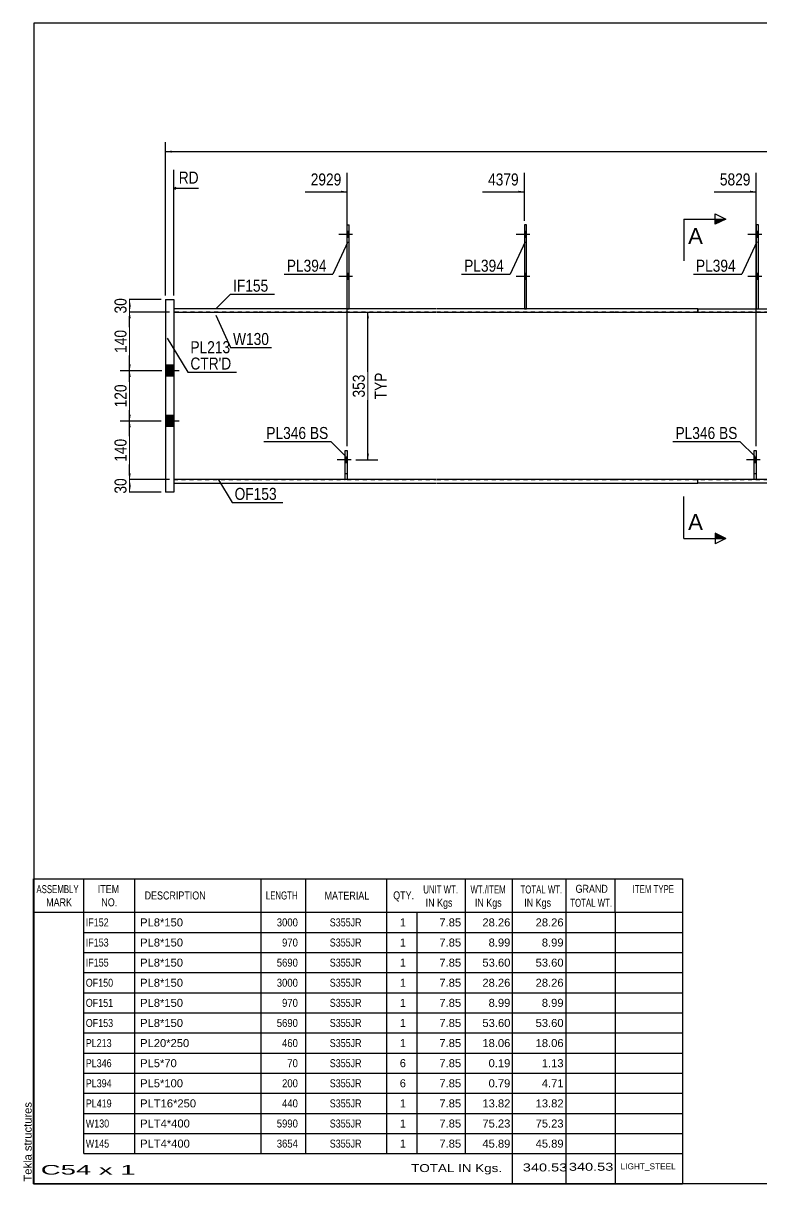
# Model space of a CAD drawing. Header units: millimetres. Extents: x -335 to 67, y -168 to 109.
# Drawn here: x -335.5 to -159.1, y -168.1 to 109 of the extents above; entities that cross this region are included whole.
import ezdxf

# ---------------------------------------------------------------- set-up
doc = ezdxf.new("R2010")
doc.units = ezdxf.units.MM
doc.linetypes.add('DXK_LINE_DOT1', pattern=[1.8814, 0.9407, -0.9407])
doc.linetypes.add('DXK_LINE_DOT2', pattern=[3.9198, 1.9599, -1.9599])
doc.styles.add('Arial', font='ARIAL.TTF', dxfattribs={"height": 0.2})
doc.styles.add('Arial Narrow', font='ARIALN.TTF', dxfattribs={"height": 0.2})

# ---------------------------------------------------------------- blocks, each defined once
blk = doc.blocks.new('Unknown-624482506-1210')
at = {"color": 5, "linetype": 'Continuous'}
for p, q in [((67.06, 108.96), (-332.94, 108.96)), ((-332.94, 108.96), (-332.94, -168.04)), ((67.06, -168.04), (67.06, 108.96)), ((-332.94, -168.04), (67.06, -168.04))]:
    blk.add_line(p, q, dxfattribs=at)
at = {"color": 174, "linetype": 'Continuous', "style": 'Arial'}
blk.add_text('Tekla structures', height=1.9102, rotation=90, dxfattribs=at).set_placement((-333.44, -167.54))
blk = doc.blocks.new('Part-624482506-1593 - 1262')
at = {"color": 2, "linetype": 'Continuous'}
for p, q in [((-174.35, 40.8), (-124.35, 40.8)), ((-174.35, 40.8), (-174.35, 40)), ((-174.35, 40), (-124.35, 40)), ((-124.25, 40.8), (-82, 40.8)), ((-124.25, 40), (-82, 40)), ((-81.9, 40.8), (-61.9, 40.8)), ((-81.9, 40), (-61.9, 40)), ((-61.9, 40), (-61.9, 40.8))]:
    blk.add_line(p, q, dxfattribs=at)
blk = doc.blocks.new('Bolt-624482506-1271 - 1262')
at = {"linetype": 'Continuous'}
blk.add_hatch(color=3, dxfattribs=at).paths.add_polyline_path([(-160.4, 4), (-160.4, 5.4), (-160.9, 5.4), (-160.9, 4)])
at = {"color": 3, "linetype": 'Continuous'}
for p, q in [((-159.45, 4.7), (-162.75, 4.7)), ((-160.4, 5.4), (-160.9, 5.4)), ((-160.4, 4), (-160.9, 4))]:
    blk.add_line(p, q, dxfattribs=at)
blk = doc.blocks.new('Part-624482506-1363 - 1262')
at = {"color": 7, "linetype": 'DXK_LINE_DOT1'}
for p, q in [((-258.6, 0), (-258.6, 7)), ((-258.6, 7), (-258.1, 7)), ((-258.1, 7), (-258.1, 0))]:
    blk.add_line(p, q, dxfattribs=at)
blk = doc.blocks.new('Part-624482506-1299 - 1262')
at = {"color": 2, "linetype": 'Continuous'}
for p, q in [((-215.25, 60.8), (-215.75, 60.8)), ((-215.75, 60.8), (-215.75, 40.8)), ((-215.25, 40.8), (-215.25, 60.8))]:
    blk.add_line(p, q, dxfattribs=at)
at = {"color": 7, "linetype": 'DXK_LINE_DOT1'}
blk.add_line((-215.75, 40.8), (-215.25, 40.8), dxfattribs=at)
blk = doc.blocks.new('Part-624482506-1571 - 1262')
at = {"color": 2, "linetype": 'Continuous'}
for p, q in [((-301.5, 43), (-299.5, 43)), ((-301.5, 43), (-301.5, -3)), ((-299.5, 43), (-299.5, -3)), ((-299.5, -3), (-301.5, -3))]:
    blk.add_line(p, q, dxfattribs=at)
blk = doc.blocks.new('Bolt-624482506-1269 - 1262')
at = {"linetype": 'Continuous'}
for points in [[(-159.9, 57.8), (-159.9, 59.2), (-160.4, 59.2), (-160.4, 57.8)], [(-159.9, 57.8), (-159.9, 59.2), (-160.4, 59.2), (-160.4, 57.8)], [(-159.9, 47.8), (-159.9, 49.2), (-160.4, 49.2), (-160.4, 47.8)], [(-159.9, 47.8), (-159.9, 49.2), (-160.4, 49.2), (-160.4, 47.8)]]:
    blk.add_hatch(color=3, dxfattribs=at).paths.add_polyline_path(points)
at = {"color": 3, "linetype": 'Continuous'}
for p, q in [((-159.1, 58.5), (-162.4, 58.5)), ((-159.1, 58.5), (-162.4, 58.5)), ((-159.9, 59.2), (-160.4, 59.2)), ((-159.9, 59.2), (-160.4, 59.2)), ((-159.9, 57.8), (-160.4, 57.8)), ((-159.9, 57.8), (-160.4, 57.8)), ((-159.1, 48.5), (-162.4, 48.5)), ((-159.1, 48.5), (-162.4, 48.5)), ((-159.9, 49.2), (-160.4, 49.2)), ((-159.9, 49.2), (-160.4, 49.2)), ((-159.9, 47.8), (-160.4, 47.8)), ((-159.9, 47.8), (-160.4, 47.8))]:
    blk.add_line(p, q, dxfattribs=at)
blk = doc.blocks.new('Part-624482506-1341 - 1262')
at = {"color": 2, "linetype": 'Continuous'}
for p, q in [((-258.6, 0), (-258.6, 7)), ((-258.6, 7), (-258.1, 7)), ((-258.1, 7), (-258.1, 0))]:
    blk.add_line(p, q, dxfattribs=at)
at = {"color": 7, "linetype": 'DXK_LINE_DOT1'}
for p, q in [((-258.6, 1.5), (-258.1, 1.5)), ((-258.1, 0), (-258.6, 0))]:
    blk.add_line(p, q, dxfattribs=at)
blk = doc.blocks.new('Bolt-624482506-1270 - 1262')
at = {"color": 3, "linetype": 'DXK_LINE_DOT2'}
for p, q in [((-159.45, 4.7), (-162.75, 4.7)), ((-160.4, 5.4), (-160.9, 5.4)), ((-160.4, 4), (-160.9, 4))]:
    blk.add_line(p, q, dxfattribs=at)
blk = doc.blocks.new('Bolt-624482506-1300 - 1262')
at = {"linetype": 'Continuous'}
for points in [[(-215.25, 57.8), (-215.25, 59.2), (-215.75, 59.2), (-215.75, 57.8)], [(-215.25, 57.8), (-215.25, 59.2), (-215.75, 59.2), (-215.75, 57.8)], [(-215.25, 47.8), (-215.25, 49.2), (-215.75, 49.2), (-215.75, 47.8)], [(-215.25, 47.8), (-215.25, 49.2), (-215.75, 49.2), (-215.75, 47.8)]]:
    blk.add_hatch(color=3, dxfattribs=at).paths.add_polyline_path(points)
at = {"color": 3, "linetype": 'Continuous'}
for p, q in [((-214.45, 58.5), (-217.75, 58.5)), ((-214.45, 58.5), (-217.75, 58.5)), ((-215.25, 59.2), (-215.75, 59.2)), ((-215.25, 59.2), (-215.75, 59.2)), ((-215.25, 57.8), (-215.75, 57.8)), ((-215.25, 57.8), (-215.75, 57.8)), ((-214.45, 48.5), (-217.75, 48.5)), ((-214.45, 48.5), (-217.75, 48.5)), ((-215.25, 49.2), (-215.75, 49.2)), ((-215.25, 49.2), (-215.75, 49.2)), ((-215.25, 47.8), (-215.75, 47.8)), ((-215.25, 47.8), (-215.75, 47.8))]:
    blk.add_line(p, q, dxfattribs=at)
blk = doc.blocks.new('Part-624482506-1429 - 1262')
at = {"color": 2, "linetype": 'Continuous'}
for p, q in [((-279.5, 0), (-299.5, 0)), ((-236.8, 0), (-279.4, 0)), ((-194.45, 0), (-236.7, 0)), ((-174.35, 0), (-194.35, 0)), ((-174.35, -0.8), (-174.35, 0)), ((-299.5, -0.8), (-279.5, -0.8)), ((-279.4, -0.8), (-236.8, -0.8)), ((-236.7, -0.8), (-194.45, -0.8)), ((-194.35, -0.8), (-174.35, -0.8))]:
    blk.add_line(p, q, dxfattribs=at)
at = {"color": 7, "linetype": 'DXK_LINE_DOT1'}
blk.add_line((-299.5, 0), (-299.5, -0.8), dxfattribs=at)
blk = doc.blocks.new('Bolt-624482506-1497 - 1262')
at = {"linetype": 'Continuous'}
for points in [[(-299.5, 24.7), (-299.5, 27.3), (-301.5, 27.3), (-301.5, 24.7)], [(-299.5, 24.7), (-299.5, 27.3), (-301.5, 27.3), (-301.5, 24.7)], [(-299.5, 12.7), (-299.5, 15.3), (-301.5, 15.3), (-301.5, 12.7)], [(-299.5, 12.7), (-299.5, 15.3), (-301.5, 15.3), (-301.5, 12.7)]]:
    blk.add_hatch(color=3, dxfattribs=at).paths.add_polyline_path(points)
at = {"color": 3, "linetype": 'Continuous'}
for p, q in [((-299.5, 27.3), (-301.5, 27.3)), ((-299.5, 27.3), (-301.5, 27.3)), ((-298.2, 26), (-301.5, 26)), ((-298.2, 26), (-301.5, 26)), ((-299.5, 24.7), (-301.5, 24.7)), ((-299.5, 24.7), (-301.5, 24.7)), ((-299.5, 15.3), (-301.5, 15.3)), ((-299.5, 15.3), (-301.5, 15.3)), ((-298.2, 14), (-301.5, 14)), ((-298.2, 14), (-301.5, 14)), ((-299.5, 12.7), (-301.5, 12.7)), ((-299.5, 12.7), (-301.5, 12.7))]:
    blk.add_line(p, q, dxfattribs=at)
blk = doc.blocks.new('Part-624482506-1305 - 1262')
at = {"color": 2, "linetype": 'Continuous'}
for p, q in [((-258.1, 40.8), (-258.1, 60.8)), ((-258.1, 60.8), (-257.6, 60.8)), ((-257.6, 40.8), (-257.6, 60.8))]:
    blk.add_line(p, q, dxfattribs=at)
at = {"color": 7, "linetype": 'DXK_LINE_DOT1'}
blk.add_line((-258.1, 40.8), (-257.6, 40.8), dxfattribs=at)
blk = doc.blocks.new('Bolt-624482506-1306 - 1262')
at = {"linetype": 'Continuous'}
for points in [[(-257.6, 57.8), (-257.6, 59.2), (-258.1, 59.2), (-258.1, 57.8)], [(-257.6, 57.8), (-257.6, 59.2), (-258.1, 59.2), (-258.1, 57.8)], [(-257.6, 47.8), (-257.6, 49.2), (-258.1, 49.2), (-258.1, 47.8)], [(-257.6, 47.8), (-257.6, 49.2), (-258.1, 49.2), (-258.1, 47.8)]]:
    blk.add_hatch(color=3, dxfattribs=at).paths.add_polyline_path(points)
at = {"color": 3, "linetype": 'Continuous'}
for p, q in [((-256.8, 58.5), (-260.1, 58.5)), ((-256.8, 58.5), (-260.1, 58.5)), ((-257.6, 59.2), (-258.1, 59.2)), ((-257.6, 59.2), (-258.1, 59.2)), ((-257.6, 57.8), (-258.1, 57.8)), ((-257.6, 57.8), (-258.1, 57.8)), ((-256.8, 48.5), (-260.1, 48.5)), ((-256.8, 48.5), (-260.1, 48.5)), ((-257.6, 49.2), (-258.1, 49.2)), ((-257.6, 49.2), (-258.1, 49.2)), ((-257.6, 47.8), (-258.1, 47.8)), ((-257.6, 47.8), (-258.1, 47.8))]:
    blk.add_line(p, q, dxfattribs=at)
blk = doc.blocks.new('Bolt-624482506-1307 - 1262')
at = {"linetype": 'Continuous'}
blk.add_hatch(color=3, dxfattribs=at).paths.add_polyline_path([(-258.1, 4), (-258.1, 5.4), (-258.6, 5.4), (-258.6, 4)])
at = {"color": 3, "linetype": 'Continuous'}
for p, q in [((-257.15, 4.7), (-260.45, 4.7)), ((-258.1, 5.4), (-258.6, 5.4)), ((-258.1, 4), (-258.6, 4))]:
    blk.add_line(p, q, dxfattribs=at)
blk = doc.blocks.new('Bolt-624482506-1308 - 1262')
at = {"color": 3, "linetype": 'DXK_LINE_DOT2'}
for p, q in [((-257.15, 4.7), (-260.45, 4.7)), ((-258.1, 5.4), (-258.6, 5.4)), ((-258.1, 4), (-258.6, 4))]:
    blk.add_line(p, q, dxfattribs=at)
blk = doc.blocks.new('Part-624482506-1407 - 1262')
at = {"color": 2, "linetype": 'Continuous'}
for p, q in [((-174.35, -0.8), (-174.35, 0)), ((-124.35, 0), (-174.35, 0)), ((-82, 0), (-124.25, 0)), ((-61.9, 0), (-81.9, 0)), ((-61.9, -0.8), (-61.9, 0)), ((-124.35, -0.8), (-174.35, -0.8)), ((-82, -0.8), (-124.25, -0.8)), ((-61.9, -0.8), (-81.9, -0.8))]:
    blk.add_line(p, q, dxfattribs=at)
blk = doc.blocks.new('Part-624482506-1474 - 1262')
at = {"color": 2, "linetype": 'Continuous'}
for p, q in [((-279.5, 40.8), (-299.5, 40.8)), ((-299.5, 40), (-279.5, 40)), ((-236.8, 40.8), (-279.4, 40.8)), ((-279.4, 40), (-236.8, 40)), ((-194.45, 40.8), (-236.7, 40.8)), ((-236.7, 40), (-194.45, 40)), ((-174.35, 40.8), (-194.35, 40.8)), ((-194.35, 40), (-174.35, 40)), ((-174.35, 40), (-174.35, 40.8))]:
    blk.add_line(p, q, dxfattribs=at)
at = {"color": 7, "linetype": 'DXK_LINE_DOT1'}
blk.add_line((-299.5, 40.8), (-299.5, 40), dxfattribs=at)
blk = doc.blocks.new('Part-624482506-1514 - 1262')
at = {"color": 7, "linetype": 'DXK_LINE_DOT1'}
for p, q in [((-279.5, 40), (-299.5, 40)), ((-299.5, 40), (-299.5, 0)), ((-236.8, 40), (-279.4, 40)), ((-194.45, 40), (-236.7, 40)), ((-144.35, 40), (-194.35, 40)), ((-299.5, 0), (-279.5, 0)), ((-279.4, 0), (-258.6, 0)), ((-258.1, 0), (-236.8, 0)), ((-236.7, 0), (-194.45, 0)), ((-194.35, 0), (-144.35, 0))]:
    blk.add_line(p, q, dxfattribs=at)
at = {"color": 2, "linetype": 'Continuous'}
blk.add_line((-144.35, 40), (-144.35, 0), dxfattribs=at)
blk = doc.blocks.new('Part-624482506-1519 - 1262')
at = {"color": 2, "linetype": 'Continuous'}
for p, q in [((-160.9, 0), (-160.9, 7)), ((-160.9, 7), (-160.4, 7)), ((-160.4, 7), (-160.4, 0))]:
    blk.add_line(p, q, dxfattribs=at)
at = {"color": 7, "linetype": 'DXK_LINE_DOT1'}
blk.add_line((-160.9, 1.5), (-160.4, 1.5), dxfattribs=at)
blk = doc.blocks.new('Part-624482506-1524 - 1262')
at = {"color": 7, "linetype": 'DXK_LINE_DOT1'}
for p, q in [((-160.9, 0), (-160.9, 7)), ((-160.9, 7), (-160.4, 7)), ((-160.4, 7), (-160.4, 0))]:
    blk.add_line(p, q, dxfattribs=at)
blk = doc.blocks.new('Part-624482506-1529 - 1262')
at = {"color": 2, "linetype": 'Continuous'}
for p, q in [((-159.9, 60.8), (-160.4, 60.8)), ((-160.4, 60.8), (-160.4, 40.8)), ((-159.9, 40.8), (-159.9, 60.8))]:
    blk.add_line(p, q, dxfattribs=at)
at = {"color": 7, "linetype": 'DXK_LINE_DOT1'}
blk.add_line((-160.4, 40.8), (-159.9, 40.8), dxfattribs=at)
blk = doc.blocks.new('StraightDimension-624482506-1651 - 1262')
at = {"linetype": 'Continuous'}
for points in [[(-310.28, 38.5), (-310.03, 40), (-309.78, 38.5)], [(-309.78, 27.5), (-310.03, 26), (-310.28, 27.5)]]:
    blk.add_hatch(color=7, dxfattribs=at).paths.add_polyline_path(points)
at = {"color": 7, "linetype": 'Continuous'}
for p, q in [((-300.5, 40), (-312.28, 40)), ((-310.03, 26), (-310.03, 40)), ((-302.35, 26), (-312.28, 26))]:
    blk.add_line(p, q, dxfattribs=at)
at = {"color": 0}
blk.add_wipeout([(-310.18, 36.34), (-314.38, 36.34), (-314.38, 29.66), (-310.18, 29.66)], dxfattribs=at)
at = {"color": 3, "style": 'Arial Narrow'}
blk.add_text('140', height=2.863, rotation=90.0002, dxfattribs=at).set_placement((-310.78, 30.26))
blk = doc.blocks.new('StraightDimension-624482506-1619 - 1262')
at = {"linetype": 'Continuous'}
for points in [[(-310.28, 12.5), (-310.03, 14), (-309.78, 12.5)], [(-309.78, 1.5), (-310.03, 0), (-310.28, 1.5)]]:
    blk.add_hatch(color=7, dxfattribs=at).paths.add_polyline_path(points)
at = {"color": 7, "linetype": 'Continuous'}
for p, q in [((-302.5, 14), (-312.28, 14)), ((-310.03, 0), (-310.03, 14)), ((-300.5, 0), (-312.28, 0))]:
    blk.add_line(p, q, dxfattribs=at)
at = {"color": 0}
blk.add_wipeout([(-310.18, 10.34), (-314.38, 10.34), (-314.38, 3.66), (-310.18, 3.66)], dxfattribs=at)
at = {"color": 3, "style": 'Arial Narrow'}
blk.add_text('140', height=2.863, rotation=90.0002, dxfattribs=at).set_placement((-310.78, 4.26))
blk = doc.blocks.new('StraightDimension-624482506-1638 - 1262')
at = {"linetype": 'Continuous'}
for points in [[(-310.28, 24.5), (-310.03, 26), (-309.78, 24.5)], [(-309.78, 15.5), (-310.03, 14), (-310.28, 15.5)]]:
    blk.add_hatch(color=7, dxfattribs=at).paths.add_polyline_path(points)
at = {"color": 7, "linetype": 'Continuous'}
for p, q in [((-302.35, 26), (-312.28, 26)), ((-310.03, 14), (-310.03, 26)), ((-302.5, 14), (-312.28, 14))]:
    blk.add_line(p, q, dxfattribs=at)
at = {"color": 0}
blk.add_wipeout([(-310.18, 23.34), (-314.38, 23.34), (-314.38, 16.66), (-310.18, 16.66)], dxfattribs=at)
at = {"color": 3, "style": 'Arial Narrow'}
blk.add_text('120', height=2.863, rotation=90.0002, dxfattribs=at).set_placement((-310.78, 17.26))
blk = doc.blocks.new('StraightDimension-624482506-1659 - 1262')
at = {"linetype": 'Continuous'}
for points in [[(-310.28, 41.5), (-310.03, 43), (-309.78, 41.5)], [(-309.78, 41.5), (-310.03, 40), (-310.28, 41.5)]]:
    blk.add_hatch(color=7, dxfattribs=at).paths.add_polyline_path(points)
at = {"color": 7, "linetype": 'Continuous'}
for p, q in [((-302.5, 43), (-312.28, 43)), ((-310.03, 40), (-310.03, 43)), ((-300.5, 40), (-312.28, 40))]:
    blk.add_line(p, q, dxfattribs=at)
at = {"color": 0}
blk.add_wipeout([(-310.18, 43.93), (-314.38, 43.93), (-314.38, 39.07), (-310.18, 39.07)], dxfattribs=at)
at = {"color": 3, "style": 'Arial Narrow'}
blk.add_text('30', height=2.863, rotation=90.0002, dxfattribs=at).set_placement((-310.78, 39.67))
blk = doc.blocks.new('StraightDimension-624482506-1667 - 1262')
at = {"linetype": 'Continuous'}
for points in [[(-310.28, -1.5), (-310.03, 0), (-309.78, -1.5)], [(-309.78, -1.5), (-310.03, -3), (-310.28, -1.5)]]:
    blk.add_hatch(color=7, dxfattribs=at).paths.add_polyline_path(points)
at = {"color": 7, "linetype": 'Continuous'}
for p, q in [((-300.5, 0), (-312.28, 0)), ((-310.03, -3), (-310.03, 0)), ((-302.5, -3), (-312.28, -3))]:
    blk.add_line(p, q, dxfattribs=at)
at = {"color": 0}
blk.add_wipeout([(-310.18, 0.93), (-314.38, 0.93), (-314.38, -3.93), (-310.18, -3.93)], dxfattribs=at)
at = {"color": 3, "style": 'Arial Narrow'}
blk.add_text('30', height=2.863, rotation=90.0002, dxfattribs=at).set_placement((-310.78, -3.33))
blk = doc.blocks.new('StraightDimension-624482506-1677 - 1262')
at = {"linetype": 'Continuous'}
for points in [[(-253.39, 38.5), (-253.14, 40), (-252.89, 38.5)], [(-252.89, 6.2), (-253.14, 4.7), (-253.39, 6.2)]]:
    blk.add_hatch(color=7, dxfattribs=at).paths.add_polyline_path(points)
at = {"color": 7, "linetype": 'Continuous'}
for p, q in [((-256.02, 40), (-250.74, 40)), ((-253.14, 4.7), (-253.14, 40)), ((-256.02, 4.7), (-250.74, 4.7))]:
    blk.add_line(p, q, dxfattribs=at)
at = {"color": 0}
blk.add_wipeout([(-253.29, 25.69), (-257.49, 25.69), (-257.49, 19.01), (-253.29, 19.01)], dxfattribs=at)
at = {"color": 3, "style": 'Arial Narrow'}
blk.add_text('353', height=2.863, rotation=90.0002, dxfattribs=at).set_placement((-253.89, 19.61))
at = {"color": 0, "linetype": 'Continuous'}
blk.add_wipeout([(-248.04, 26.14), (-252.24, 26.14), (-252.24, 18.56), (-248.04, 18.56)], dxfattribs=at)
at = {"color": 3, "linetype": 'Continuous', "style": 'Arial Narrow'}
blk.add_text('TYP', height=2.863, rotation=90.0002, dxfattribs=at).set_placement((-248.64, 19.16))
blk = doc.blocks.new('StraightDimension-624482506-1693 - 1262')
at = {"linetype": 'Continuous'}
for points in [[(-300, 78.05), (-301.5, 78.3), (-300, 78.55)], [(-1.47, 78.55), (0.03, 78.3), (-1.47, 78.05)]]:
    blk.add_hatch(color=7, dxfattribs=at).paths.add_polyline_path(points)
at = {"color": 7, "linetype": 'Continuous'}
for p, q in [((-301.5, 44), (-301.5, 80.55)), ((0.03, 43), (0.03, 80.55)), ((-301.5, 78.3), (0.03, 78.3))]:
    blk.add_line(p, q, dxfattribs=at)
at = {"color": 0}
blk.add_wipeout([(-146.48, 78.45), (-146.48, 82.65), (-154.99, 82.65), (-154.99, 78.45)], dxfattribs=at)
at = {"color": 3, "style": 'Arial Narrow'}
blk.add_text('9706', height=2.863, dxfattribs=at).set_placement((-154.39, 79.05))
blk = doc.blocks.new('StraightDimension-624482506-4649 - 1262')
at = {"linetype": 'Continuous'}
blk.add_hatch(color=7, dxfattribs=at).paths.add_polyline_path([(-161.9, 68.98), (-160.4, 68.73), (-161.9, 68.48)])
at = {"color": 7, "linetype": 'Continuous'}
for p, q in [((-160.4, 8), (-160.4, 73.23)), ((-170.46, 68.73), (-160.4, 68.73))]:
    blk.add_line(p, q, dxfattribs=at)
at = {"color": 0}
blk.add_wipeout([(-161.18, 69.63), (-161.18, 73.83), (-169.69, 73.83), (-169.69, 69.63)], dxfattribs=at)
at = {"color": 3, "style": 'Arial Narrow'}
blk.add_text('5829', height=2.863, dxfattribs=at).set_placement((-169.09, 70.23))
blk = doc.blocks.new('StraightDimension-624482506-4650 - 1262')
at = {"linetype": 'Continuous'}
blk.add_hatch(color=7, dxfattribs=at).paths.add_polyline_path([(-217.25, 68.98), (-215.75, 68.73), (-217.25, 68.48)])
at = {"color": 7, "linetype": 'Continuous'}
for p, q in [((-215.75, 61.8), (-215.75, 73.23)), ((-225.81, 68.73), (-215.75, 68.73))]:
    blk.add_line(p, q, dxfattribs=at)
at = {"color": 0}
blk.add_wipeout([(-216.52, 69.63), (-216.52, 73.83), (-225.04, 73.83), (-225.04, 69.63)], dxfattribs=at)
at = {"color": 3, "style": 'Arial Narrow'}
blk.add_text('4379', height=2.863, dxfattribs=at).set_placement((-224.44, 70.23))
blk = doc.blocks.new('StraightDimension-624482506-4651 - 1262')
at = {"linetype": 'Continuous'}
blk.add_hatch(color=7, dxfattribs=at).paths.add_polyline_path([(-259.6, 68.98), (-258.1, 68.73), (-259.6, 68.48)])
at = {"color": 7, "linetype": 'Continuous'}
for p, q in [((-258.1, 8), (-258.1, 73.23)), ((-268.16, 68.73), (-258.1, 68.73))]:
    blk.add_line(p, q, dxfattribs=at)
at = {"color": 0, "linetype": 'Continuous'}
blk.add_wipeout([(-292.97, 70.08), (-292.97, 74.28), (-298.91, 74.28), (-298.91, 70.08)], dxfattribs=at)
at = {"color": 7, "linetype": 'Continuous'}
for p, q in [((-299.5, 44), (-299.5, 73.98)), ((-299, 69.73), (-299.5, 69.48)), ((-299, 69.23), (-299.5, 69.48)), ((-293.57, 69.48), (-299.5, 69.48))]:
    blk.add_line(p, q, dxfattribs=at)
at = {"color": 3, "linetype": 'Continuous', "style": 'Arial Narrow'}
blk.add_text('RD', height=2.863, dxfattribs=at).set_placement((-298.31, 70.68))
at = {"color": 0}
blk.add_wipeout([(-258.87, 69.63), (-258.87, 73.83), (-267.39, 73.83), (-267.39, 69.63)], dxfattribs=at)
at = {"color": 3, "style": 'Arial Narrow'}
blk.add_text('2929', height=2.863, dxfattribs=at).set_placement((-266.79, 70.23))
blk = doc.blocks.new('CBS_BOM-624482506-4726')
at = {"color": 7, "linetype": 'Continuous'}
for p, q in [((-332.97, -103.27), (-332.97, -95.27)), ((-332.97, -95.28), (-178.05, -95.28)), ((-320.97, -103.27), (-320.97, -95.27)), ((-308.78, -103.27), (-308.78, -95.27)), ((-278.62, -103.27), (-278.62, -95.27)), ((-267.94, -103.27), (-267.94, -95.27)), ((-248.62, -103.27), (-248.62, -95.27)), ((-229.82, -103.27), (-229.82, -95.27)), ((-218.61, -103.27), (-218.61, -95.27)), ((-205.82, -103.27), (-205.82, -95.27)), ((-194.07, -103.27), (-194.07, -95.27)), ((-178.05, -95.28), (-178.05, -103.27)), ((-332.97, -103.27), (-178.05, -103.27)), ((-332.97, -108.07), (-332.97, -103.27)), ((-320.97, -108.07), (-320.97, -103.27)), ((-308.78, -108.07), (-308.78, -103.27)), ((-278.62, -108.07), (-278.62, -103.27)), ((-267.94, -108.07), (-267.94, -103.27)), ((-248.62, -108.07), (-248.62, -103.27)), ((-241.36, -108.07), (-241.36, -103.27)), ((-229.82, -108.07), (-229.82, -103.27)), ((-218.61, -108.07), (-218.61, -103.27)), ((-205.82, -108.07), (-205.82, -103.27)), ((-194.05, -108.07), (-194.05, -103.27)), ((-178.05, -103.28), (-178.05, -108.07)), ((-332.97, -112.87), (-332.97, -108.07)), ((-320.97, -108.07), (-178.05, -108.07)), ((-320.97, -112.87), (-320.97, -108.07)), ((-308.78, -112.87), (-308.78, -108.07)), ((-278.62, -112.87), (-278.62, -108.07)), ((-267.94, -112.87), (-267.94, -108.07)), ((-248.62, -112.87), (-248.62, -108.07)), ((-241.36, -112.87), (-241.36, -108.07)), ((-229.82, -112.87), (-229.82, -108.07)), ((-218.61, -112.87), (-218.61, -108.07)), ((-205.82, -112.87), (-205.82, -108.07)), ((-194.05, -112.87), (-194.05, -108.07)), ((-178.05, -108.08), (-178.05, -112.87)), ((-332.97, -117.67), (-332.97, -112.87)), ((-320.97, -112.87), (-178.05, -112.87)), ((-320.97, -117.67), (-320.97, -112.87)), ((-308.78, -117.67), (-308.78, -112.87)), ((-278.62, -117.67), (-278.62, -112.87)), ((-267.94, -117.67), (-267.94, -112.87)), ((-248.62, -117.67), (-248.62, -112.87)), ((-241.36, -117.67), (-241.36, -112.87)), ((-229.82, -117.67), (-229.82, -112.87)), ((-218.61, -117.67), (-218.61, -112.87)), ((-205.82, -117.67), (-205.82, -112.87)), ((-194.05, -117.67), (-194.05, -112.87)), ((-178.05, -112.88), (-178.05, -117.67)), ((-332.97, -122.47), (-332.97, -117.67)), ((-320.97, -117.67), (-178.05, -117.67)), ((-320.97, -122.47), (-320.97, -117.67)), ((-308.78, -122.47), (-308.78, -117.67)), ((-278.62, -122.47), (-278.62, -117.67)), ((-267.94, -122.47), (-267.94, -117.67)), ((-248.62, -122.47), (-248.62, -117.67)), ((-241.36, -122.47), (-241.36, -117.67)), ((-229.82, -122.47), (-229.82, -117.67)), ((-218.61, -122.47), (-218.61, -117.67)), ((-205.82, -122.47), (-205.82, -117.67)), ((-194.05, -122.47), (-194.05, -117.67)), ((-178.05, -117.68), (-178.05, -122.47)), ((-332.97, -127.27), (-332.97, -122.47)), ((-320.97, -122.47), (-178.05, -122.47)), ((-320.97, -127.27), (-320.97, -122.47)), ((-308.78, -127.27), (-308.78, -122.47)), ((-278.62, -127.27), (-278.62, -122.47)), ((-267.94, -127.27), (-267.94, -122.47)), ((-248.62, -127.27), (-248.62, -122.47)), ((-241.36, -127.27), (-241.36, -122.47)), ((-229.82, -127.27), (-229.82, -122.47)), ((-218.61, -127.27), (-218.61, -122.47)), ((-205.82, -127.27), (-205.82, -122.47)), ((-194.05, -127.27), (-194.05, -122.47)), ((-178.05, -122.48), (-178.05, -127.27)), ((-332.97, -132.07), (-332.97, -127.27)), ((-320.97, -127.27), (-178.05, -127.27)), ((-320.97, -132.07), (-320.97, -127.27)), ((-308.78, -132.07), (-308.78, -127.27)), ((-278.62, -132.07), (-278.62, -127.27)), ((-267.94, -132.07), (-267.94, -127.27)), ((-248.62, -132.07), (-248.62, -127.27)), ((-241.36, -132.07), (-241.36, -127.27)), ((-229.82, -132.07), (-229.82, -127.27)), ((-218.61, -132.07), (-218.61, -127.27)), ((-205.82, -132.07), (-205.82, -127.27)), ((-194.05, -132.07), (-194.05, -127.27)), ((-178.05, -127.28), (-178.05, -132.07)), ((-332.97, -136.87), (-332.97, -132.07)), ((-320.97, -132.07), (-178.05, -132.07)), ((-320.97, -136.87), (-320.97, -132.07)), ((-308.78, -136.87), (-308.78, -132.07)), ((-278.62, -136.87), (-278.62, -132.07)), ((-267.94, -136.87), (-267.94, -132.07)), ((-248.62, -136.87), (-248.62, -132.07)), ((-241.36, -136.87), (-241.36, -132.07)), ((-229.82, -136.87), (-229.82, -132.07)), ((-218.61, -136.87), (-218.61, -132.07)), ((-205.82, -136.87), (-205.82, -132.07)), ((-194.05, -136.87), (-194.05, -132.07)), ((-178.05, -132.08), (-178.05, -136.87)), ((-332.97, -141.67), (-332.97, -136.87)), ((-320.97, -136.87), (-178.05, -136.87)), ((-320.97, -141.67), (-320.97, -136.87)), ((-308.78, -141.67), (-308.78, -136.87)), ((-278.62, -141.67), (-278.62, -136.87)), ((-267.94, -141.67), (-267.94, -136.87)), ((-248.62, -141.67), (-248.62, -136.87)), ((-241.36, -141.67), (-241.36, -136.87)), ((-229.82, -141.67), (-229.82, -136.87)), ((-218.61, -141.67), (-218.61, -136.87)), ((-205.82, -141.67), (-205.82, -136.87)), ((-194.05, -141.67), (-194.05, -136.87)), ((-178.05, -136.88), (-178.05, -141.67)), ((-332.97, -146.47), (-332.97, -141.67)), ((-320.97, -141.67), (-178.05, -141.67)), ((-320.97, -146.47), (-320.97, -141.67)), ((-308.78, -146.47), (-308.78, -141.67)), ((-278.62, -146.47), (-278.62, -141.67)), ((-267.94, -146.47), (-267.94, -141.67)), ((-248.62, -146.47), (-248.62, -141.67)), ((-241.36, -146.47), (-241.36, -141.67)), ((-229.82, -146.47), (-229.82, -141.67)), ((-218.61, -146.47), (-218.61, -141.67)), ((-205.82, -146.47), (-205.82, -141.67)), ((-194.05, -146.47), (-194.05, -141.67)), ((-178.05, -141.68), (-178.05, -146.47)), ((-332.97, -151.27), (-332.97, -146.47)), ((-320.97, -146.47), (-178.05, -146.47)), ((-320.97, -151.27), (-320.97, -146.47)), ((-308.78, -151.27), (-308.78, -146.47)), ((-278.62, -151.27), (-278.62, -146.47)), ((-267.94, -151.27), (-267.94, -146.47)), ((-248.62, -151.27), (-248.62, -146.47)), ((-241.36, -151.27), (-241.36, -146.47)), ((-229.82, -151.27), (-229.82, -146.47)), ((-218.61, -151.27), (-218.61, -146.47)), ((-205.82, -151.27), (-205.82, -146.47)), ((-194.05, -151.27), (-194.05, -146.47)), ((-178.05, -146.48), (-178.05, -151.27)), ((-332.97, -156.07), (-332.97, -151.27)), ((-320.97, -151.27), (-178.05, -151.27)), ((-320.97, -156.07), (-320.97, -151.27)), ((-308.78, -156.07), (-308.78, -151.27)), ((-278.62, -156.07), (-278.62, -151.27)), ((-267.94, -156.07), (-267.94, -151.27)), ((-248.62, -156.07), (-248.62, -151.27)), ((-241.36, -156.07), (-241.36, -151.27)), ((-229.82, -156.07), (-229.82, -151.27)), ((-218.61, -156.07), (-218.61, -151.27)), ((-205.82, -156.07), (-205.82, -151.27)), ((-194.05, -156.07), (-194.05, -151.27)), ((-178.05, -151.28), (-178.05, -156.07)), ((-332.97, -160.87), (-332.97, -156.07)), ((-320.97, -156.07), (-178.05, -156.07)), ((-320.97, -160.87), (-320.97, -156.07)), ((-308.78, -160.87), (-308.78, -156.07)), ((-278.62, -160.87), (-278.62, -156.07)), ((-267.94, -160.87), (-267.94, -156.07)), ((-248.62, -160.87), (-248.62, -156.07)), ((-241.36, -160.87), (-241.36, -156.07)), ((-229.82, -160.87), (-229.82, -156.07)), ((-218.61, -160.87), (-218.61, -156.07)), ((-205.82, -160.87), (-205.82, -156.07)), ((-194.05, -160.87), (-194.05, -156.07)), ((-178.05, -156.08), (-178.05, -160.87)), ((-332.97, -168.07), (-332.97, -160.89)), ((-320.97, -160.87), (-178.05, -160.87)), ((-218.61, -168.07), (-218.61, -160.89)), ((-205.82, -168.07), (-205.82, -160.89)), ((-194.01, -168.07), (-194.01, -160.89)), ((-178.05, -160.88), (-178.05, -168.07)), ((-332.97, -168.07), (-178.05, -168.07))]:
    blk.add_line(p, q, dxfattribs=at)
at = {"color": 3, "linetype": 'Continuous', "style": 'Arial'}
for s, height, width, p in [('ASSEMBLY', 1.91, 0.7, (-332.29, -98.7)), ('ITEM', 1.91, 0.8, (-317.64, -98.7)), ('UNIT WT.', 1.91, 0.7, (-239.93, -98.78)), ('WT./ITEM', 1.91, 0.7, (-228.64, -98.78)), ('TOTAL WT.', 1.91, 0.7, (-216.7, -98.78)), ('GRAND', 1.91, 0.8, (-203.55, -98.62)), ('ITEM TYPE', 1.91, 0.7, (-189.91, -98.7)), ('DESCRIPTION', 1.9102, 0.8, (-306.46, -100.21)), ('LENGTH', 1.91, 0.7, (-277.51, -100.21)), ('MATERIAL', 1.91, 0.8, (-263.49, -100.25)), ('QTY.', 1.91, 0.8, (-247.1, -100.18)), ('MARK', 1.91, 0.8, (-329.97, -101.84)), ('NO.', 1.91, 0.8, (-316.79, -101.84)), ('IN Kgs', 1.91, 0.8, (-239.35, -101.92)), ('IN Kgs', 1.91, 0.8, (-227.6, -101.92)), ('IN Kgs', 1.91, 0.8, (-215.81, -101.92)), ('TOTAL WT.', 1.91, 0.7, (-204.81, -101.96))]:
    blk.add_text(s, height=height, dxfattribs=dict(at, width=width)).set_placement(p)
at = {"color": 7, "linetype": 'Continuous', "style": 'Arial'}
for s, width, p in [('IF152', 0.8, (-320.51, -106.64)), ('3000', 0.85, (-274.9, -106.64)), ('S355JR', 0.8, (-262.25, -106.64)), ('IF153', 0.8, (-320.51, -111.44)), ('970', 0.85, (-273.64, -111.44)), ('S355JR', 0.8, (-262.25, -111.44)), ('IF155', 0.8, (-320.51, -116.24)), ('5690', 0.85, (-274.9, -116.24)), ('S355JR', 0.8, (-262.25, -116.24)), ('OF150', 0.8, (-320.51, -121.04)), ('3000', 0.85, (-274.9, -121.04)), ('S355JR', 0.8, (-262.25, -121.04)), ('OF151', 0.8, (-320.51, -125.84)), ('970', 0.85, (-273.64, -125.84)), ('S355JR', 0.8, (-262.25, -125.84)), ('OF153', 0.8, (-320.51, -130.64)), ('5690', 0.85, (-274.9, -130.64)), ('S355JR', 0.8, (-262.25, -130.64)), ('PL213', 0.8, (-320.51, -135.44)), ('460', 0.85, (-273.64, -135.44)), ('S355JR', 0.8, (-262.25, -135.44)), ('PL346', 0.8, (-320.51, -140.24)), ('70', 0.85, (-272.38, -140.24)), ('S355JR', 0.8, (-262.25, -140.24)), ('PL394', 0.8, (-320.51, -145.04)), ('200', 0.85, (-273.64, -145.04)), ('S355JR', 0.8, (-262.25, -145.04)), ('PL419', 0.8, (-320.51, -149.84)), ('440', 0.85, (-273.64, -149.84)), ('S355JR', 0.8, (-262.25, -149.84)), ('W130', 0.8, (-320.51, -154.64)), ('5990', 0.85, (-274.9, -154.64)), ('S355JR', 0.8, (-262.25, -154.64)), ('W145', 0.8, (-320.51, -159.44)), ('3654', 0.85, (-274.9, -159.44)), ('S355JR', 0.8, (-262.25, -159.44))]:
    blk.add_text(s, height=1.91, dxfattribs=dict(at, width=width)).set_placement(p)
for s, p in [('PL8*150', (-307.53, -106.64)), ('1', (-245.53, -106.64)), ('7.85', (-236.07, -106.64)), ('28.26', (-225.8, -106.64)), ('28.26', (-213.09, -106.64)), ('PL8*150', (-307.53, -111.44)), ('1', (-245.53, -111.44)), ('7.85', (-236.07, -111.44)), ('8.99', (-224.32, -111.44)), ('8.99', (-211.61, -111.44)), ('PL8*150', (-307.53, -116.24)), ('1', (-245.53, -116.24)), ('7.85', (-236.07, -116.24)), ('53.60', (-225.8, -116.24)), ('53.60', (-213.09, -116.24)), ('PL8*150', (-307.53, -121.04)), ('7.85', (-236.07, -121.04)), ('28.26', (-225.8, -121.04)), ('28.26', (-213.09, -121.04)), ('1', (-245.53, -121.04)), ('PL8*150', (-307.53, -125.84)), ('1', (-245.53, -125.84)), ('7.85', (-236.07, -125.84)), ('8.99', (-224.32, -125.84)), ('8.99', (-211.61, -125.84)), ('PL8*150', (-307.53, -130.64)), ('1', (-245.53, -130.64)), ('7.85', (-236.07, -130.64)), ('53.60', (-225.8, -130.64)), ('53.60', (-213.09, -130.64)), ('PL20*250', (-307.53, -135.44)), ('1', (-245.53, -135.44)), ('7.85', (-236.07, -135.44)), ('18.06', (-225.8, -135.44)), ('18.06', (-213.09, -135.44)), ('PL5*70', (-307.53, -140.24)), ('6', (-245.53, -140.24)), ('7.85', (-236.07, -140.24)), ('0.19', (-224.32, -140.24)), ('1.13', (-211.61, -140.24)), ('PL5*100', (-307.53, -145.04)), ('6', (-245.53, -145.04)), ('7.85', (-236.07, -145.04)), ('0.79', (-224.32, -145.04)), ('4.71', (-211.61, -145.04)), ('PLT16*250', (-307.53, -149.84)), ('1', (-245.53, -149.84)), ('7.85', (-236.07, -149.84)), ('13.82', (-225.8, -149.84)), ('13.82', (-213.09, -149.84)), ('PLT4*400', (-307.53, -154.64)), ('1', (-245.53, -154.64)), ('7.85', (-236.07, -154.64)), ('75.23', (-225.8, -154.64)), ('75.23', (-213.09, -154.64)), ('PLT4*400', (-307.53, -159.44)), ('1', (-245.53, -159.44)), ('7.85', (-236.07, -159.44)), ('45.89', (-225.8, -159.44)), ('45.89', (-213.09, -159.44))]:
    blk.add_text(s, height=1.91, dxfattribs=at).set_placement(p)
at = {"color": 6, "linetype": 'Continuous', "style": 'Arial'}
for s, height, width, p in [('TOTAL IN Kgs.', 1.9102, 1.2, (-242.81, -165.28)), ('340.53', 1.91, 1.3, (-216.15, -165.13)), ('340.53', 1.91, 1.3, (-205.15, -164.97)), ('C54 x 1', 2.292, 2.05, (-331.25, -165.88))]:
    blk.add_text(s, height=height, dxfattribs=dict(at, width=width)).set_placement(p)
blk.add_text('LIGHT_STEEL', height=1.4135, dxfattribs=at).set_placement((-192.8, -164.62))
blk = doc.blocks.new('Mark-624482506-1294 - 1262')
at = {"color": 7, "linetype": 'Continuous'}
blk.add_line((-215.62, 56.77), (-219.16, 49.04), dxfattribs=at)
at = {"color": 0}
blk.add_wipeout([(-220.66, 49.64), (-220.66, 52.64), (-230.16, 52.64), (-230.16, 49.64)], dxfattribs=at)
blk.add_wipeout([(-220.66, 49.64), (-220.66, 52.64), (-230.16, 52.64), (-230.16, 49.64)], dxfattribs=at)
at = {"color": 7, "linetype": 'Continuous'}
blk.add_line((-230.76, 49.04), (-219.16, 49.04), dxfattribs=at)
at = {"color": 3, "style": 'Arial Narrow'}
blk.add_text('PL394', height=2.863, dxfattribs=at).set_placement((-230.16, 49.64))
blk = doc.blocks.new('Mark-624482506-1301 - 1262')
at = {"color": 7, "linetype": 'Continuous'}
blk.add_line((-257.97, 56.77), (-261.51, 49.04), dxfattribs=at)
at = {"color": 0}
blk.add_wipeout([(-263.01, 49.64), (-263.01, 52.64), (-272.51, 52.64), (-272.51, 49.64)], dxfattribs=at)
blk.add_wipeout([(-263.01, 49.64), (-263.01, 52.64), (-272.51, 52.64), (-272.51, 49.64)], dxfattribs=at)
at = {"color": 7, "linetype": 'Continuous'}
blk.add_line((-273.11, 49.04), (-261.51, 49.04), dxfattribs=at)
at = {"color": 3, "style": 'Arial Narrow'}
blk.add_text('PL394', height=2.863, dxfattribs=at).set_placement((-272.51, 49.64))
blk = doc.blocks.new('Mark-624482506-1567 - 1262')
at = {"color": 0}
blk.add_wipeout([(-286.01, 30.19), (-286.01, 33.19), (-295.52, 33.19), (-295.52, 30.19)], dxfattribs=at)
blk.add_wipeout([(-286.01, 30.19), (-286.01, 33.19), (-295.52, 33.19), (-295.52, 30.19)], dxfattribs=at)
blk.add_wipeout([(-285.76, 26.29), (-285.76, 29.29), (-295.52, 29.29), (-295.52, 26.29)], dxfattribs=at)
blk.add_wipeout([(-285.76, 26.29), (-285.76, 29.29), (-295.52, 29.29), (-295.52, 26.29)], dxfattribs=at)
at = {"color": 7, "linetype": 'Continuous'}
for p, q in [((-301.07, 33.77), (-296.12, 25.69)), ((-296.12, 25.69), (-284.51, 25.69))]:
    blk.add_line(p, q, dxfattribs=at)
at = {"color": 3, "style": 'Arial Narrow'}
blk.add_text('PL213', height=2.863, dxfattribs=at).set_placement((-295.52, 30.19))
at = {"color": 1, "style": 'Arial Narrow'}
blk.add_text("CTR'D", height=2.863, dxfattribs=at).set_placement((-295.52, 26.29))
blk = doc.blocks.new('Mark-624482506-1425 - 1262')
at = {"color": 0}
blk.add_wipeout([(-274.93, -4.82), (-274.93, -1.82), (-284.97, -1.82), (-284.97, -4.82)], dxfattribs=at)
blk.add_wipeout([(-274.93, -4.82), (-274.93, -1.82), (-284.97, -1.82), (-284.97, -4.82)], dxfattribs=at)
at = {"color": 7, "linetype": 'Continuous'}
for p, q in [((-288.83, -0.06), (-285.57, -5.42)), ((-285.57, -5.42), (-273.43, -5.42))]:
    blk.add_line(p, q, dxfattribs=at)
at = {"color": 3, "style": 'Arial Narrow'}
blk.add_text('OF153', height=2.863, dxfattribs=at).set_placement((-284.97, -4.82))
blk = doc.blocks.new('MarkSet-624482506-1844 - 1262')
at = {"color": 0}
blk.add_wipeout([(-267.89, 9.71), (-267.89, 12.71), (-277.39, 12.71), (-277.39, 9.71)], dxfattribs=at)
blk.add_wipeout([(-267.89, 9.71), (-267.89, 12.71), (-277.39, 12.71), (-277.39, 9.71)], dxfattribs=at)
blk.add_wipeout([(-262.61, 9.71), (-262.61, 12.71), (-266.99, 12.71), (-266.99, 9.71)], dxfattribs=at)
blk.add_wipeout([(-262.61, 9.71), (-262.61, 12.71), (-266.99, 12.71), (-266.99, 9.71)], dxfattribs=at)
at = {"color": 7, "linetype": 'Continuous'}
for p in [(-277.99, 9.11), (-258.47, 5.57)]:
    blk.add_line(p, (-262.01, 9.11), dxfattribs=at)
at = {"color": 3, "style": 'Arial Narrow'}
for s, p in [('PL346', (-277.39, 9.71)), ('BS', (-266.99, 9.71))]:
    blk.add_text(s, height=2.863, dxfattribs=at).set_placement(p)
blk = doc.blocks.new('Mark-624482506-1470 - 1262')
at = {"color": 0}
blk.add_wipeout([(-276.93, 44.87), (-276.93, 47.87), (-285.34, 47.87), (-285.34, 44.87)], dxfattribs=at)
blk.add_wipeout([(-276.93, 44.87), (-276.93, 47.87), (-285.34, 47.87), (-285.34, 44.87)], dxfattribs=at)
at = {"color": 7, "linetype": 'Continuous'}
for p, q in [((-289.48, 40.74), (-285.94, 44.27)), ((-285.94, 44.27), (-275.43, 44.27))]:
    blk.add_line(p, q, dxfattribs=at)
at = {"color": 3, "style": 'Arial Narrow'}
blk.add_text('IF155', height=2.863, dxfattribs=at).set_placement((-285.34, 44.87))
blk = doc.blocks.new('Mark-624482506-1510 - 1262')
at = {"color": 0}
blk.add_wipeout([(-276.75, 32.15), (-276.75, 35.15), (-285.34, 35.15), (-285.34, 32.15)], dxfattribs=at)
blk.add_wipeout([(-276.75, 32.15), (-276.75, 35.15), (-285.34, 35.15), (-285.34, 32.15)], dxfattribs=at)
at = {"color": 7, "linetype": 'Continuous'}
for p, q in [((-289.48, 39.29), (-285.94, 31.55)), ((-285.94, 31.55), (-276.15, 31.55))]:
    blk.add_line(p, q, dxfattribs=at)
at = {"color": 3, "style": 'Arial Narrow'}
blk.add_text('W130', height=2.863, dxfattribs=at).set_placement((-285.34, 32.15))
blk = doc.blocks.new('Mark-624482506-1525 - 1262')
at = {"color": 7, "linetype": 'Continuous'}
blk.add_line((-160.27, 56.77), (-163.81, 49.04), dxfattribs=at)
at = {"color": 0}
blk.add_wipeout([(-165.31, 49.64), (-165.31, 52.64), (-174.81, 52.64), (-174.81, 49.64)], dxfattribs=at)
blk.add_wipeout([(-165.31, 49.64), (-165.31, 52.64), (-174.81, 52.64), (-174.81, 49.64)], dxfattribs=at)
at = {"color": 7, "linetype": 'Continuous'}
blk.add_line((-175.41, 49.04), (-163.81, 49.04), dxfattribs=at)
at = {"color": 3, "style": 'Arial Narrow'}
blk.add_text('PL394', height=2.863, dxfattribs=at).set_placement((-174.81, 49.64))
blk = doc.blocks.new('MarkSet-624482506-1838 - 1262')
at = {"color": 0}
blk.add_wipeout([(-170.19, 9.71), (-170.19, 12.71), (-179.69, 12.71), (-179.69, 9.71)], dxfattribs=at)
blk.add_wipeout([(-170.19, 9.71), (-170.19, 12.71), (-179.69, 12.71), (-179.69, 9.71)], dxfattribs=at)
blk.add_wipeout([(-164.91, 9.71), (-164.91, 12.71), (-169.29, 12.71), (-169.29, 9.71)], dxfattribs=at)
blk.add_wipeout([(-164.91, 9.71), (-164.91, 12.71), (-169.29, 12.71), (-169.29, 9.71)], dxfattribs=at)
at = {"color": 7, "linetype": 'Continuous'}
for p in [(-180.29, 9.11), (-160.77, 5.57)]:
    blk.add_line(p, (-164.31, 9.11), dxfattribs=at)
at = {"color": 3, "style": 'Arial Narrow'}
for s, p in [('PL346', (-179.69, 9.71)), ('BS', (-169.29, 9.71))]:
    blk.add_text(s, height=2.863, dxfattribs=at).set_placement(p)
blk = doc.blocks.new('SectionMark-624482506-1813 - 1262')
at = {"linetype": 'Continuous'}
for points in [[(-170.19, 60.97), (-170.19, 62.22), (-167.69, 62.22)], [(-170.19, -14.04), (-170.19, -12.79), (-167.69, -14.04)]]:
    blk.add_hatch(color=30, dxfattribs=at).paths.add_polyline_path(points)
at = {"color": 30, "linetype": 'Continuous'}
for p, q in [((-177.69, 62.22), (-167.69, 62.22)), ((-170.19, 60.97), (-170.19, 63.47)), ((-170.19, 63.47), (-167.69, 62.22)), ((-167.69, 62.22), (-170.19, 60.97)), ((-167.69, -14.04), (-170.19, -12.79)), ((-170.19, -12.79), (-170.19, -15.29)), ((-177.69, -14.04), (-167.69, -14.04)), ((-167.69, -14.04), (-170.19, -15.29))]:
    blk.add_line(p, q, dxfattribs=at)
at = {"color": 0, "linetype": 'Continuous'}
for points in [[(-173.14, 56.22), (-173.14, 60.22), (-176.69, 60.22), (-176.69, 56.22)], [(-173.14, -12.04), (-173.14, -8.04), (-176.69, -8.04), (-176.69, -12.04)]]:
    blk.add_wipeout(points, dxfattribs=at)
at = {"color": 30, "linetype": 'Continuous'}
for p, q in [((-177.69, 62.22), (-177.69, 52.22)), ((-177.69, -14.04), (-177.69, -4.04))]:
    blk.add_line(p, q, dxfattribs=at)
at = {"color": 96, "linetype": 'Continuous', "style": 'Arial'}
for p in [(-176.69, 56.22), (-176.69, -12.04)]:
    blk.add_text('A', height=3.82, dxfattribs=at).set_placement(p)

msp = doc.modelspace()

# ---------------------------------------------------------------- block references
for name in ['Unknown-624482506-1210', 'Bolt-624482506-1306 - 1262', 'Part-624482506-1305 - 1262', 'Bolt-624482506-1300 - 1262', 'Part-624482506-1299 - 1262', 'Bolt-624482506-1269 - 1262', 'Part-624482506-1529 - 1262', 'Part-624482506-1571 - 1262', 'Part-624482506-1474 - 1262', 'Part-624482506-1514 - 1262', 'Part-624482506-1593 - 1262', 'Bolt-624482506-1497 - 1262', 'Part-624482506-1363 - 1262', 'Part-624482506-1341 - 1262', 'Part-624482506-1519 - 1262', 'Part-624482506-1524 - 1262', 'Bolt-624482506-1307 - 1262', 'Bolt-624482506-1308 - 1262', 'Bolt-624482506-1271 - 1262', 'Bolt-624482506-1270 - 1262', 'Part-624482506-1429 - 1262', 'Part-624482506-1407 - 1262', 'CBS_BOM-624482506-4726']:
    msp.add_blockref(name, (0, 0))

# ---------------------------------------------------------------- next in the draw order: block references
for name in ['StraightDimension-624482506-1651 - 1262', 'StraightDimension-624482506-1677 - 1262', 'StraightDimension-624482506-1619 - 1262', 'Mark-624482506-1425 - 1262']:
    msp.add_blockref(name, (0, 0))

# ---------------------------------------------------------------- next in the draw order: block references
for name in ['StraightDimension-624482506-1659 - 1262', 'StraightDimension-624482506-1638 - 1262', 'StraightDimension-624482506-1667 - 1262']:
    msp.add_blockref(name, (0, 0))

# ---------------------------------------------------------------- next in the draw order: block references
msp.add_blockref('StraightDimension-624482506-1693 - 1262', (0, 0))

# ---------------------------------------------------------------- next in the draw order: block references
for name in ['StraightDimension-624482506-4651 - 1262', 'StraightDimension-624482506-4650 - 1262', 'StraightDimension-624482506-4649 - 1262', 'Mark-624482506-1294 - 1262']:
    msp.add_blockref(name, (0, 0))

# ---------------------------------------------------------------- next in the draw order: block references
for name in ['Mark-624482506-1301 - 1262', 'Mark-624482506-1525 - 1262', 'Mark-624482506-1470 - 1262', 'Mark-624482506-1567 - 1262', 'MarkSet-624482506-1844 - 1262', 'MarkSet-624482506-1838 - 1262']:
    msp.add_blockref(name, (0, 0))

# ---------------------------------------------------------------- next in the draw order: block references
for name in ['SectionMark-624482506-1813 - 1262', 'Mark-624482506-1510 - 1262']:
    msp.add_blockref(name, (0, 0))

doc.saveas('drawing.dxf')
